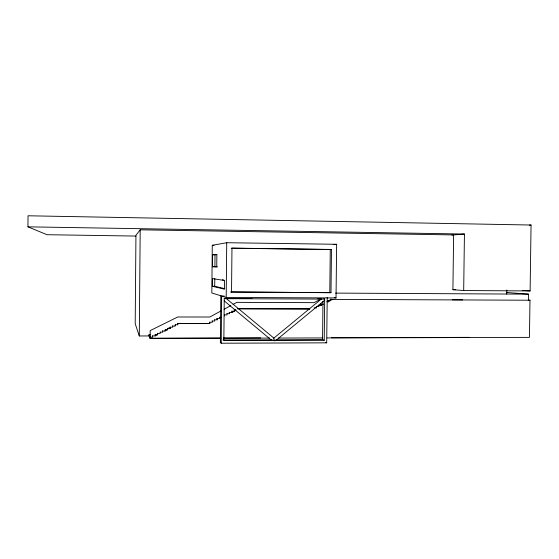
<?xml version="1.0" encoding="UTF-8"?>
<svg xmlns="http://www.w3.org/2000/svg" width="559" height="559" viewBox="0 0 559 559"><rect width="100%" height="100%" fill="white"/><g stroke="black" fill="none" stroke-linecap="round" stroke-linejoin="round"><path stroke-width="0.84" d="M135.949 236.066L47.019 234.717L27.95 226.842L28.027 215.781L531.05 225.025L530.114 290.939L463.684 290.54L452.909 289.681L453.629 234.92L140.19 229.819L135.942 235.332L135.201 323.71L139.289 335.966L149.008 335.945L150.161 338.412L220.763 338.216M139.289 335.966L140.19 229.819M149.008 335.945L149.022 334.743L150.637 334.736M150.085 336.972L150.071 338.216L220.693 338.02M150.161 338.412L150.182 330.614L177.727 316.988L209.807 317.016L221.057 310.916M149.022 334.743L150.175 337.168L152.684 337.161L152.593 335.728M152.691 335.917L155.199 335.91L155.102 334.485M155.206 334.673L157.708 334.666L157.61 333.241M157.722 333.423L160.223 333.423L160.112 331.997M160.23 332.179L162.732 332.172L162.62 330.76M165.24 330.928C164.814 327.364 166.505 332.675 162.739 330.935M165.247 329.691L167.742 329.691C166.093 326.533 174.135 329.146 167.756 328.447M170.104 328.28L170.111 327.043L170.243 328.447M170.257 327.211L172.745 327.204L172.605 325.806M175.246 325.967C174.792 322.41 176.497 327.707 172.759 325.967M177.671 323.409L177.741 324.73L177.671 323.409L209.87 323.486L209.632 322.103M212.28 245.303L211.826 292.965L226.192 297.444L336.029 297.94L336.644 244.283L226.73 242.718L212.28 245.303L214.013 245.331M212.329 286.264L212.406 278.557L224.585 280.534L224.501 289.206L212.329 286.264L214.712 286.278L224.683 288.633M212.518 266.699L212.63 254.778L216.871 254.429L216.752 266.874L212.518 266.699L217.507 266.825M209.877 322.257L212.336 322.257L212.099 320.88M214.712 286.278L214.789 278.578M214.901 266.727L215.019 254.806L216.752 254.666M212.343 321.027L214.796 321.027L214.558 319.65M217.262 319.797L217.011 318.427L217.262 319.797L214.81 319.797M217.276 318.567L219.722 318.574L219.463 317.205M220.805 295.76L220.358 342.562L221.217 343.219L326.701 342.835L327.218 297.395M221.217 343.219L221.678 296.032L224.292 296.046M224.25 298.261L223.852 340.592L324.22 340.27L324.681 299.1L323.92 298.702M224.369 314.759L224.355 315.982M226.192 297.444L226.73 242.718M224.648 314.892L227.094 314.899L226.821 313.543M229.546 313.676L229.267 312.32L229.546 313.676L227.108 313.669M231.538 292.147L231.971 248.119L331.48 249.447L330.991 292.685L230.881 291.98L330.991 292.685M229.56 312.446L231.999 312.453L231.712 311.104M232.006 311.223L234.445 311.23L234.151 309.889L235.772 309.889M314.151 307.771L316.52 307.778L316.527 306.57L318.896 306.577L318.909 305.368L318.392 305.263M321.271 305.375L321.285 304.173L320.768 304.068L320.754 305.27L321.271 305.375L318.909 305.368M324.22 340.27L322.55 339.655L322.976 301.42M326.812 301.776L328.385 301.783L328.399 300.581L327.86 300.483M329.789 292.525L330.271 249.517L331.48 249.447M330.222 299.296L330.208 300.497L330.753 300.588L330.767 299.386L330.222 299.296L331.969 299.303M463.684 290.54L464.438 234.032L27.95 226.842M506.733 294.118L506.789 290.009M528.388 300.183L528.472 294.146L506.88 292.504M528.248 300.071L529.981 300.232L529.45 337.377L327.099 337.929M274.553 339.62L273.575 340.829M273.519 338.377L321.509 298.883M275.496 340.759L324.164 300.672M224.061 309.288L230.811 305.619M233.061 304.403L236.813 302.363L313.955 302.65L320.782 299.205M330.481 300.539L328.385 301.783M331.662 299.945L332.843 299.351M165.171 330.844L167.742 329.691M529.317 225.179L531.05 225.025M333.227 244.569L336.644 244.283M451.91 235.059L464.438 234.032M222.971 339.956L272.324 339.809M275.79 339.795L322.55 339.655M223.314 338.013L260.801 337.916M331.424 337.727L469.127 337.356M223.376 338.209L269.571 338.083M278.284 338.062L322.739 337.936M177.755 323.493L209.87 323.486M175.253 324.73L177.741 324.73M219.736 317.344L221.364 317.344M321.285 304.173L323.64 304.18M237.617 308.729L309.553 308.91M237.771 308.792L309.798 308.966M234.459 310.007L236.08 310.007M335.533 293.105L528.472 294.146M225.969 298.387L251.962 298.499M317.805 298.786L321.271 298.799M224.264 298.667L324.681 299.1M452.252 299.813L462.712 299.855M330.767 299.386L529.981 300.232M328.399 300.581L330.753 300.588M452.909 289.681L455.515 289.695M212.63 254.778L215.019 254.806M231.307 248.203L330.271 249.517M522.323 290.407L530.114 290.939M222.272 279.766L223.935 280.031M334.331 297.668L336.029 297.94M462.209 337.377L463.062 337.559M316.01 307.667L316.52 307.778M325.576 342.408L326.701 342.835M234.445 311.23L231.999 312.453M226.15 298.422L274.155 338.356M224.152 300.84L271.527 340.207M273.589 339.627L274.546 340.822M157.708 334.666L155.199 335.91"/></g></svg>
